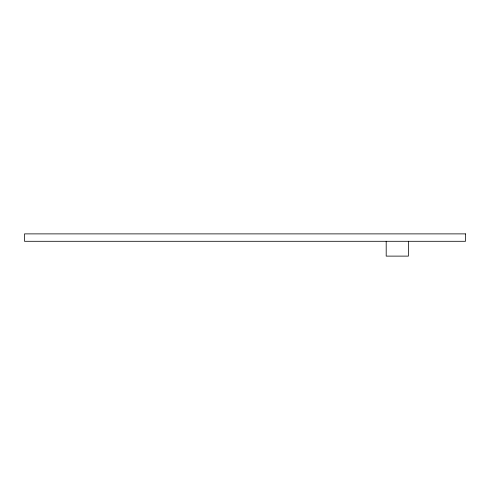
<?xml version="1.0" encoding="UTF-8"?>
<svg xmlns="http://www.w3.org/2000/svg" width="490" height="490" viewBox="0 0 490 490"><rect width="100%" height="100%" fill="white"/><g stroke="black" fill="none" stroke-linecap="round" stroke-linejoin="round"><path stroke-width="0.73" d="M408.427 241.294L408.427 256.117L386.194 256.117L386.194 241.294M465.5 233.883L24.5 233.883L24.5 241.294L465.5 241.294L465.5 233.883"/></g></svg>
